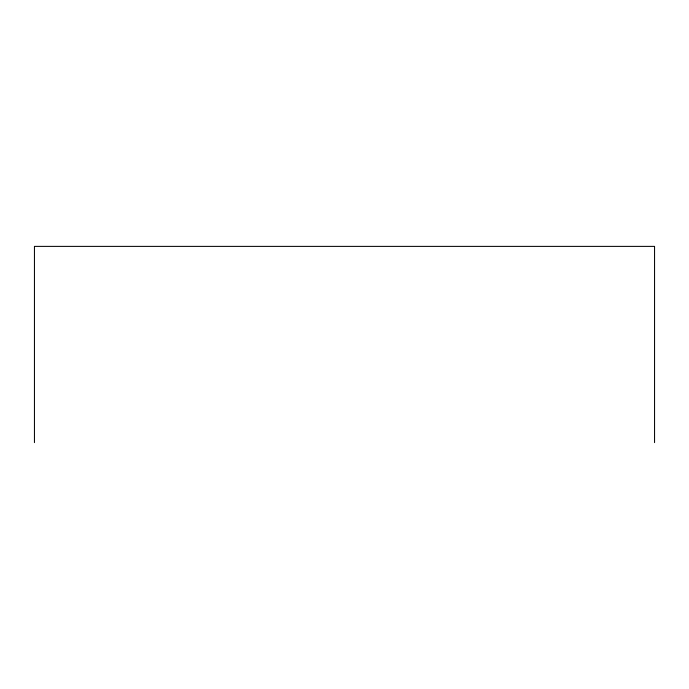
<?xml version="1.0" encoding="UTF-8"?>
<svg xmlns="http://www.w3.org/2000/svg" width="689" height="689" viewBox="0 0 689 689"><rect width="100%" height="100%" fill="white"/><g stroke="black" fill="none" stroke-linecap="round" stroke-linejoin="round"><path stroke-width="1.03" d="M654.55 442.614L654.55 246.386L34.45 246.386L34.45 442.614"/></g></svg>
